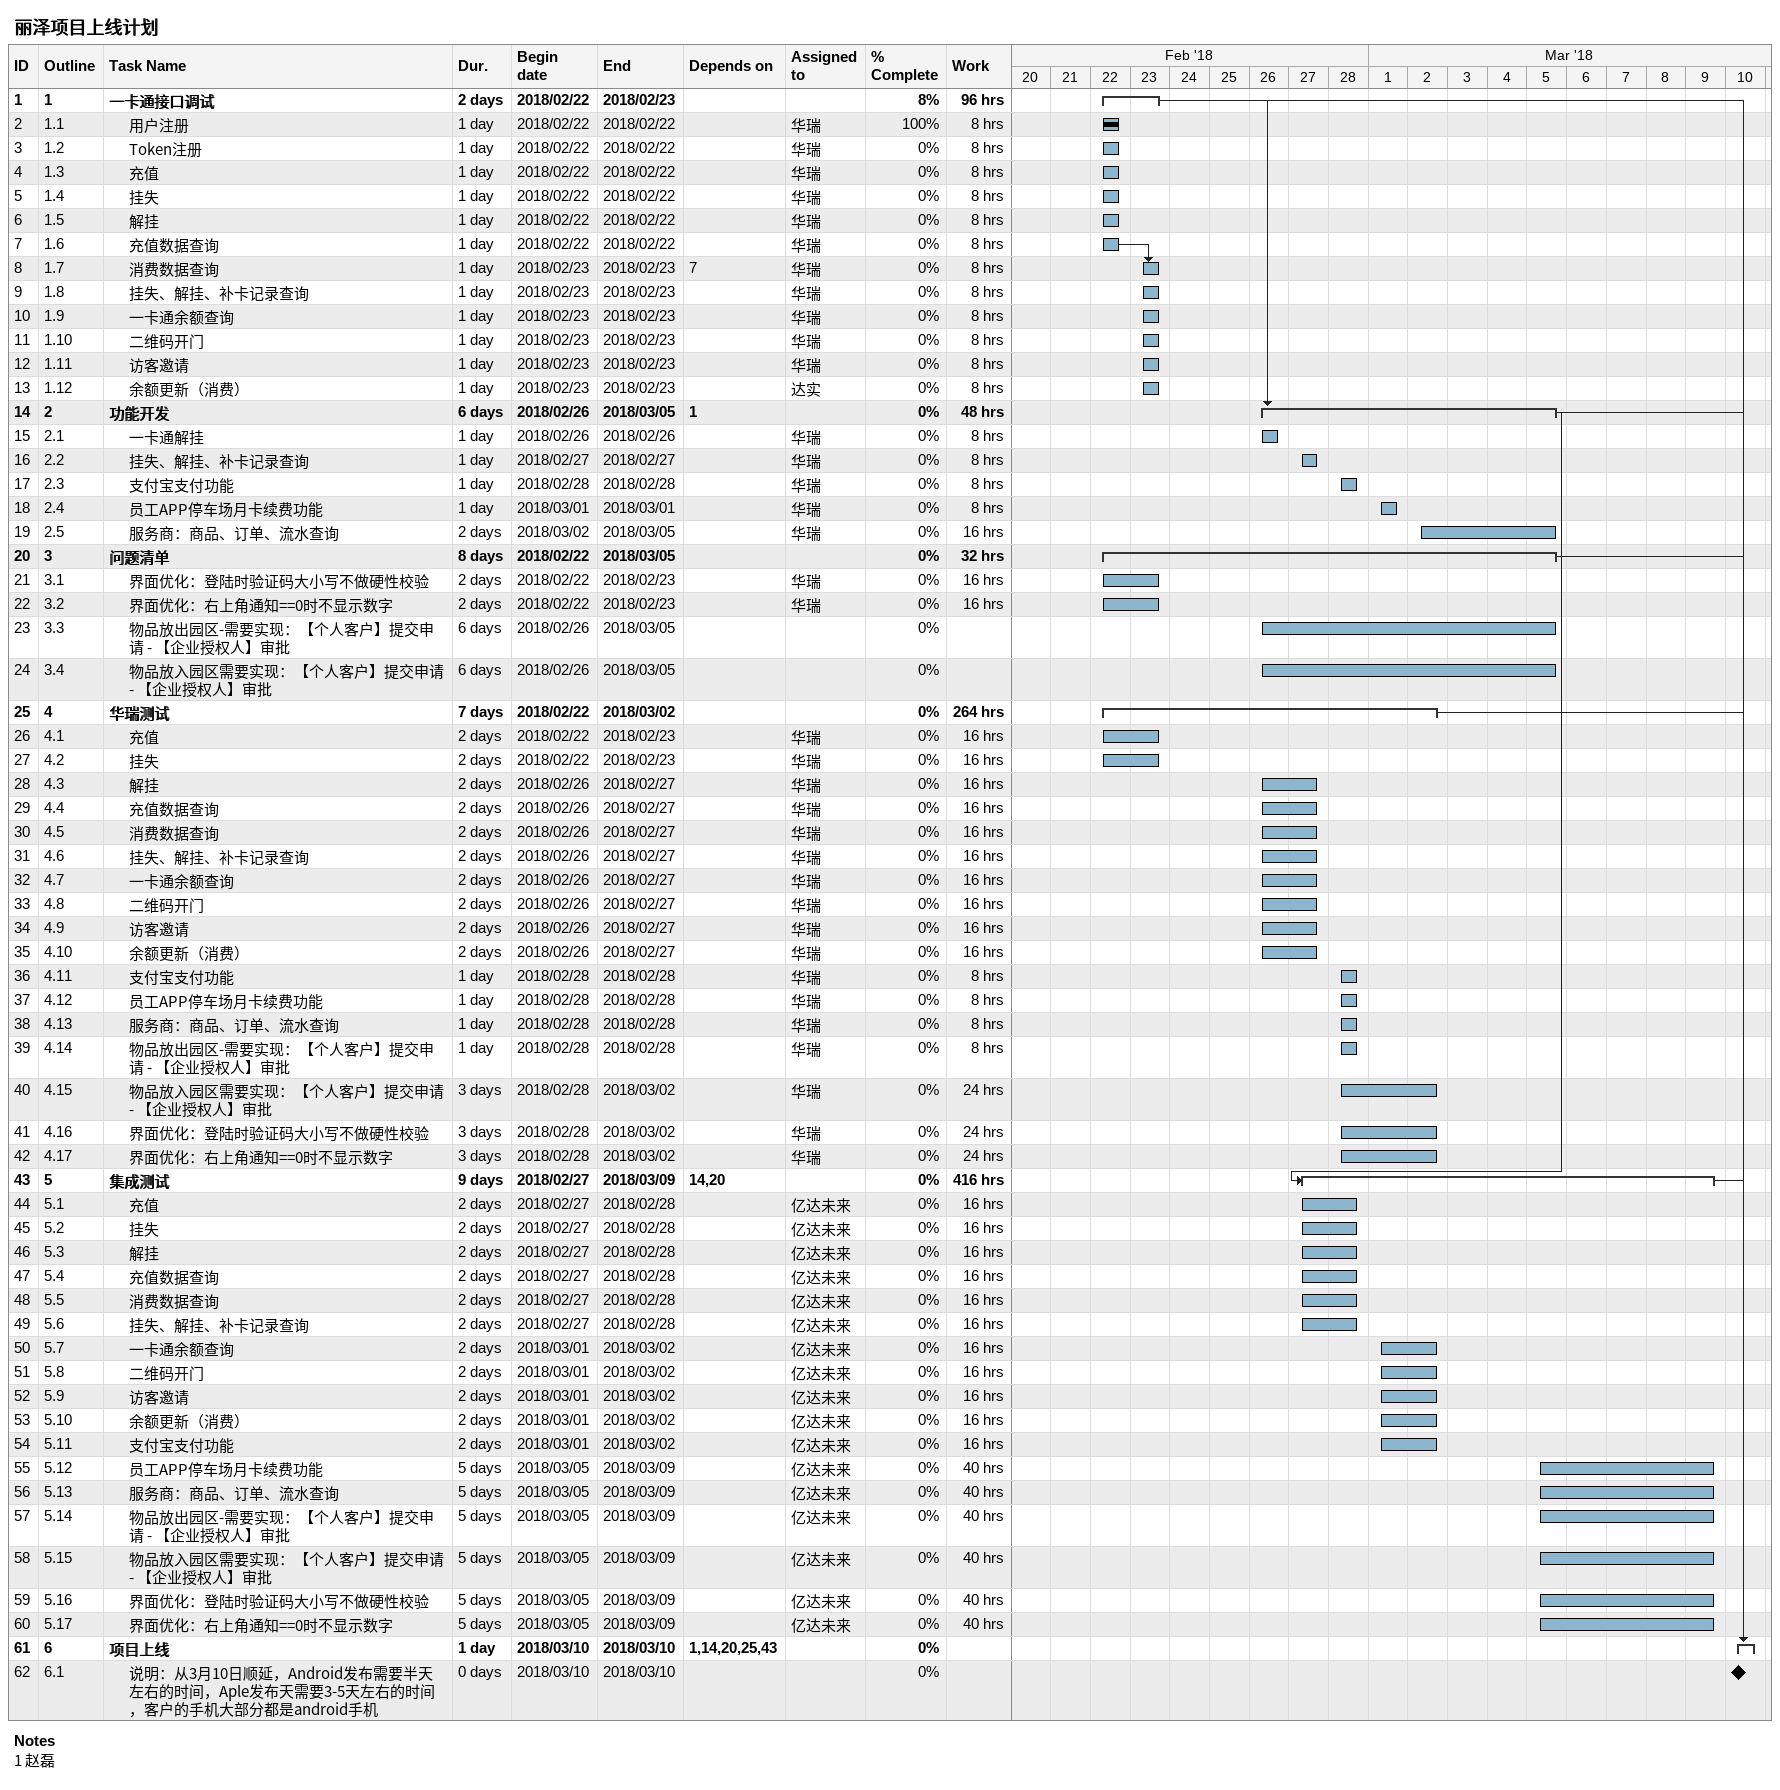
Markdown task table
丽泽项目上线计划

| ID | WBS | Task | Duration | Start | Finish | Predecessors | Resources | % complete | Work (h) |
|---|---|---|---|---|---|---|---|---|---|
| 1 | 1 | **一卡通接口调试** | 2d | 2018-02-22 | 2018-02-23 |  |  | 8 | 96 |
| 2 | 1.1 | 用户注册 | 1d | 2018-02-22 | 2018-02-22 |  | 华瑞 | 100 | 8 |
| 3 | 1.2 | Token注册 | 1d | 2018-02-22 | 2018-02-22 |  | 华瑞 | 0 | 8 |
| 4 | 1.3 | 充值 | 1d | 2018-02-22 | 2018-02-22 |  | 华瑞 | 0 | 8 |
| 5 | 1.4 | 挂失 | 1d | 2018-02-22 | 2018-02-22 |  | 华瑞 | 0 | 8 |
| 6 | 1.5 | 解挂 | 1d | 2018-02-22 | 2018-02-22 |  | 华瑞 | 0 | 8 |
| 7 | 1.6 | 充值数据查询 | 1d | 2018-02-22 | 2018-02-22 |  | 华瑞 | 0 | 8 |
| 8 | 1.7 | 消费数据查询 | 1d | 2018-02-23 | 2018-02-23 | 7 | 华瑞 | 0 | 8 |
| 9 | 1.8 | 挂失、解挂、补卡记录查询 | 1d | 2018-02-23 | 2018-02-23 |  | 华瑞 | 0 | 8 |
| 10 | 1.9 | 一卡通余额查询 | 1d | 2018-02-23 | 2018-02-23 |  | 华瑞 | 0 | 8 |
| 11 | 1.10 | 二维码开门 | 1d | 2018-02-23 | 2018-02-23 |  | 华瑞 | 0 | 8 |
| 12 | 1.11 | 访客邀请 | 1d | 2018-02-23 | 2018-02-23 |  | 华瑞 | 0 | 8 |
| 13 | 1.12 | 余额更新（消费） | 1d | 2018-02-23 | 2018-02-23 |  | 达实 | 0 | 8 |
| 14 | 2 | **功能开发** | 6d | 2018-02-26 | 2018-03-05 | 1 |  | 0 | 48 |
| 15 | 2.1 | 一卡通解挂 | 1d | 2018-02-26 | 2018-02-26 |  | 华瑞 | 0 | 8 |
| 16 | 2.2 | 挂失、解挂、补卡记录查询 | 1d | 2018-02-27 | 2018-02-27 |  | 华瑞 | 0 | 8 |
| 17 | 2.3 | 支付宝支付功能 | 1d | 2018-02-28 | 2018-02-28 |  | 华瑞 | 0 | 8 |
| 18 | 2.4 | 员工APP停车场月卡续费功能 | 1d | 2018-03-01 | 2018-03-01 |  | 华瑞 | 0 | 8 |
| 19 | 2.5 | 服务商：商品、订单、流水查询 | 2d | 2018-03-02 | 2018-03-05 |  | 华瑞 | 0 | 16 |
| 20 | 3 | **问题清单** | 8d | 2018-02-22 | 2018-03-05 |  |  | 0 | 32 |
| 21 | 3.1 | 界面优化：登陆时验证码大小写不做硬性校验 | 2d | 2018-02-22 | 2018-02-23 |  | 华瑞 | 0 | 16 |
| 22 | 3.2 | 界面优化：右上角通知==0时不显示数字 | 2d | 2018-02-22 | 2018-02-23 |  | 华瑞 | 0 | 16 |
| 23 | 3.3 | 物品放出园区-需要实现：【个人客户】提交申请 - 【企业授权人】审批 | 6d | 2018-02-26 | 2018-03-05 |  |  | 0 |  |
| 24 | 3.4 | 物品放入园区需要实现：【个人客户】提交申请 - 【企业授权人】审批 | 6d | 2018-02-26 | 2018-03-05 |  |  | 0 |  |
| 25 | 4 | **华瑞测试** | 7d | 2018-02-22 | 2018-03-02 |  |  | 0 | 264 |
| 26 | 4.1 | 充值 | 2d | 2018-02-22 | 2018-02-23 |  | 华瑞 | 0 | 16 |
| 27 | 4.2 | 挂失 | 2d | 2018-02-22 | 2018-02-23 |  | 华瑞 | 0 | 16 |
| 28 | 4.3 | 解挂 | 2d | 2018-02-26 | 2018-02-27 |  | 华瑞 | 0 | 16 |
| 29 | 4.4 | 充值数据查询 | 2d | 2018-02-26 | 2018-02-27 |  | 华瑞 | 0 | 16 |
| 30 | 4.5 | 消费数据查询 | 2d | 2018-02-26 | 2018-02-27 |  | 华瑞 | 0 | 16 |
| 31 | 4.6 | 挂失、解挂、补卡记录查询 | 2d | 2018-02-26 | 2018-02-27 |  | 华瑞 | 0 | 16 |
| 32 | 4.7 | 一卡通余额查询 | 2d | 2018-02-26 | 2018-02-27 |  | 华瑞 | 0 | 16 |
| 33 | 4.8 | 二维码开门 | 2d | 2018-02-26 | 2018-02-27 |  | 华瑞 | 0 | 16 |
| 34 | 4.9 | 访客邀请 | 2d | 2018-02-26 | 2018-02-27 |  | 华瑞 | 0 | 16 |
| 35 | 4.10 | 余额更新（消费） | 2d | 2018-02-26 | 2018-02-27 |  | 华瑞 | 0 | 16 |
| 36 | 4.11 | 支付宝支付功能 | 1d | 2018-02-28 | 2018-02-28 |  | 华瑞 | 0 | 8 |
| 37 | 4.12 | 员工APP停车场月卡续费功能 | 1d | 2018-02-28 | 2018-02-28 |  | 华瑞 | 0 | 8 |
| 38 | 4.13 | 服务商：商品、订单、流水查询 | 1d | 2018-02-28 | 2018-02-28 |  | 华瑞 | 0 | 8 |
| 39 | 4.14 | 物品放出园区-需要实现：【个人客户】提交申请 - 【企业授权人】审批 | 1d | 2018-02-28 | 2018-02-28 |  | 华瑞 | 0 | 8 |
| 40 | 4.15 | 物品放入园区需要实现：【个人客户】提交申请 - 【企业授权人】审批 | 3d | 2018-02-28 | 2018-03-02 |  | 华瑞 | 0 | 24 |
| 41 | 4.16 | 界面优化：登陆时验证码大小写不做硬性校验 | 3d | 2018-02-28 | 2018-03-02 |  | 华瑞 | 0 | 24 |
| 42 | 4.17 | 界面优化：右上角通知==0时不显示数字 | 3d | 2018-02-28 | 2018-03-02 |  | 华瑞 | 0 | 24 |
| 43 | 5 | **集成测试** | 9d | 2018-02-27 | 2018-03-09 | 14, 20 |  | 0 | 416 |
| 44 | 5.1 | 充值 | 2d | 2018-02-27 | 2018-02-28 |  | 亿达未来 | 0 | 16 |
| 45 | 5.2 | 挂失 | 2d | 2018-02-27 | 2018-02-28 |  | 亿达未来 | 0 | 16 |
| 46 | 5.3 | 解挂 | 2d | 2018-02-27 | 2018-02-28 |  | 亿达未来 | 0 | 16 |
| 47 | 5.4 | 充值数据查询 | 2d | 2018-02-27 | 2018-02-28 |  | 亿达未来 | 0 | 16 |
| 48 | 5.5 | 消费数据查询 | 2d | 2018-02-27 | 2018-02-28 |  | 亿达未来 | 0 | 16 |
| 49 | 5.6 | 挂失、解挂、补卡记录查询 | 2d | 2018-02-27 | 2018-02-28 |  | 亿达未来 | 0 | 16 |
| 50 | 5.7 | 一卡通余额查询 | 2d | 2018-03-01 | 2018-03-02 |  | 亿达未来 | 0 | 16 |
| 51 | 5.8 | 二维码开门 | 2d | 2018-03-01 | 2018-03-02 |  | 亿达未来 | 0 | 16 |
| 52 | 5.9 | 访客邀请 | 2d | 2018-03-01 | 2018-03-02 |  | 亿达未来 | 0 | 16 |
| 53 | 5.10 | 余额更新（消费） | 2d | 2018-03-01 | 2018-03-02 |  | 亿达未来 | 0 | 16 |
| 54 | 5.11 | 支付宝支付功能 | 2d | 2018-03-01 | 2018-03-02 |  | 亿达未来 | 0 | 16 |
| 55 | 5.12 | 员工APP停车场月卡续费功能 | 5d | 2018-03-05 | 2018-03-09 |  | 亿达未来 | 0 | 40 |
| 56 | 5.13 | 服务商：商品、订单、流水查询 | 5d | 2018-03-05 | 2018-03-09 |  | 亿达未来 | 0 | 40 |
| 57 | 5.14 | 物品放出园区-需要实现：【个人客户】提交申请 - 【企业授权人】审批 | 5d | 2018-03-05 | 2018-03-09 |  | 亿达未来 | 0 | 40 |
| 58 | 5.15 | 物品放入园区需要实现：【个人客户】提交申请 - 【企业授权人】审批 | 5d | 2018-03-05 | 2018-03-09 |  | 亿达未来 | 0 | 40 |
| 59 | 5.16 | 界面优化：登陆时验证码大小写不做硬性校验 | 5d | 2018-03-05 | 2018-03-09 |  | 亿达未来 | 0 | 40 |
| 60 | 5.17 | 界面优化：右上角通知==0时不显示数字 | 5d | 2018-03-05 | 2018-03-09 |  | 亿达未来 | 0 | 40 |
| 61 | 6 | **项目上线** | 1d | 2018-03-10 | 2018-03-10 | 1, 14, 20, 25, 43 |  | 0 |  |
| 62 | 6.1 | 说明：从3月10日顺延，Android发布需要半天左右的时间，Aple发布天需要3-5天左右的时间，客户的手机大部分都是android手机 | 0d | 2018-03-10 | 2018-03-10 |  |  | 0 |  |

Notes
- 1: 赵磊
